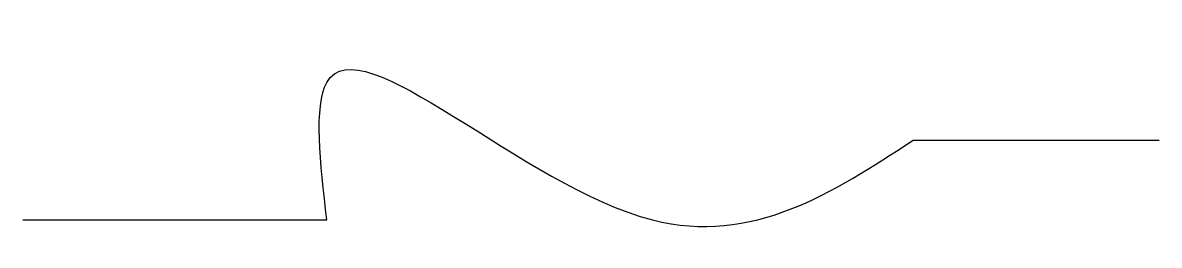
# Model space of a CAD drawing. Header units: inches. Extents: x 0 to 78.5, y -1.8 to 13.6.
import ezdxf

# ---------------------------------------------------------------- set-up
doc = ezdxf.new("R2010")
doc.units = ezdxf.units.IN
doc.header["$MEASUREMENT"] = 0

msp = doc.modelspace()

# ---------------------------------------------------------------- linework, layer by layer
for p, q in [((61.5, 5.5), (78.5, 5.5)), ((0, 0), (21, 0))]:
    msp.add_line(p, q)
msp.add_open_spline([(21, 0), (20.55, 3.947), (18.944, 18.042), (43.2, -6.465), (55.951, 1.872), (61.5, 5.5)], degree=3, knots=[0, 0, 0, 0, 9.5, 33.923349, 52.74488, 52.74488, 52.74488, 52.74488])

doc.saveas('drawing.dxf')
